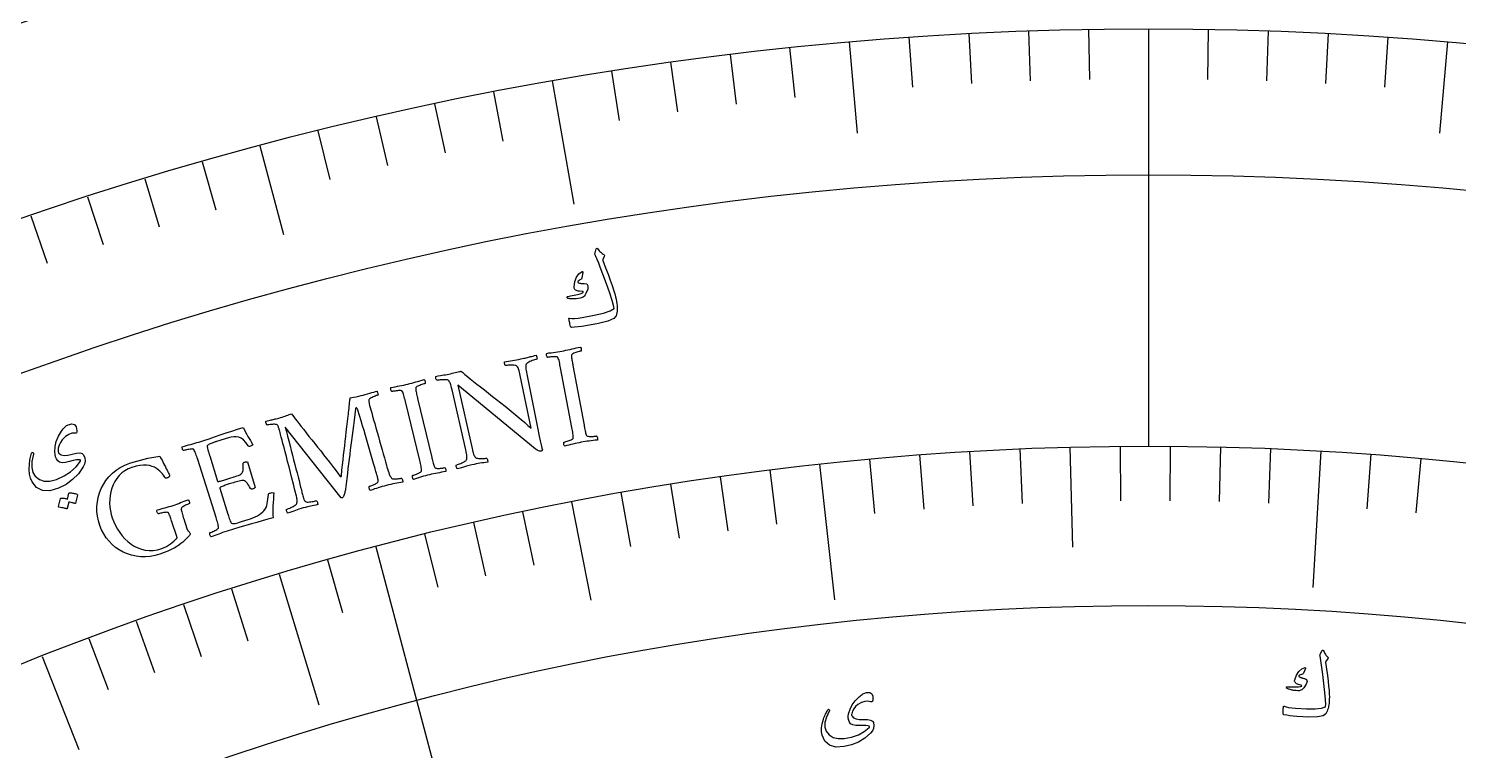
# Model space of a CAD drawing. Header units: millimetres. Extents: x -68 to 68, y -68 to 87.
# Drawn here: x -19.93 to 5.52, y 48.25 to 61.09 of the extents above; entities that cross this region are included whole.
import ezdxf

# ---------------------------------------------------------------- set-up
doc = ezdxf.new("R2010")
doc.units = ezdxf.units.MM
for name, color, linetype in [('ENGRAVE', 7, 'Continuous'), ('ENGRAVE_FINE', 8, 'Continuous'), ('TEXT', 5, 'Continuous')]:
    doc.layers.add(name, color=color, linetype=linetype)

msp = doc.modelspace()

# ---------------------------------------------------------------- linework, layer by layer
at = {"layer": 'ENGRAVE'}
for points in [[(0, 61.0875), (0, 53.6625)], [(-5.3241, 60.855), (-5.1818, 59.2278)], [(5.3241, 60.855), (5.1818, 59.2278)], [(-10.6077, 60.1594), (-10.2209, 57.9658)], [(-15.8106, 59.006), (-15.3878, 57.4282)], [(-1.3967, 53.6443), (-1.3503, 51.8629)], [(3.0668, 53.5748), (2.928, 51.1488)], [(-5.85, 53.3427), (-5.5851, 50.9272)], [(-10.2631, 52.6719), (-9.9223, 50.9228)], [(-13.7449, 51.8724), (-11.6702, 44.0426)], [(-15.4644, 51.3859), (-14.7642, 49.059)], [(-19.6859, 49.9212), (-19.0322, 48.2635)]]:
    msp.add_lwpolyline(points, dxfattribs=at)
for radius in [66.15, 66.15, 64.3781, 61.0875, 61.0875, 58.4888, 53.6625, 53.6625, 50.8275]:
    msp.add_circle((0, 0), radius, dxfattribs=at)
at = {"layer": 'ENGRAVE_FINE'}
for points in [[(-1.0661, 61.0782), (-1.0506, 60.1873)], [(1.0661, 61.0782), (1.0506, 60.1873)], [(-4.2612, 60.9387), (-4.1991, 60.0499)], [(-3.1971, 61.0038), (-3.1504, 60.114)], [(-2.1319, 61.0503), (-2.1008, 60.1598)], [(2.1319, 61.0503), (2.1008, 60.1598)], [(3.1971, 61.0038), (3.1504, 60.114)], [(4.2612, 60.9387), (4.1991, 60.0499)], [(-7.4447, 60.6322), (-7.3361, 59.7478)], [(-6.3854, 60.7529), (-6.2922, 59.8667)], [(-9.5562, 60.3354), (-9.4168, 59.4554)], [(-8.5017, 60.493), (-8.3777, 59.6107)], [(-11.656, 59.9652), (-11.486, 59.0905)], [(-12.7008, 59.7526), (-12.5156, 58.8811)], [(-13.7417, 59.5218), (-13.5413, 58.6537)], [(-14.7784, 59.2729), (-14.5629, 58.4084)], [(-16.838, 58.7211), (-16.5924, 57.8646)], [(-17.8603, 58.4183), (-17.5998, 57.5662)], [(-18.8771, 58.0977), (-18.6017, 57.2503)], [(-19.8881, 57.7594), (-19.5981, 56.9169)], [(-4.9616, 53.4326), (-4.8717, 52.4648)], [(-4.0718, 53.5078), (-3.9981, 52.5386)], [(-3.1809, 53.5681), (-3.1233, 52.5978)], [(-2.2891, 53.6137), (-2.2477, 52.6425)], [(-0.5039, 53.6601), (-0.4948, 52.6882)], [(0.3891, 53.6611), (0.3821, 52.6891)], [(1.2821, 53.6472), (1.2589, 52.6755)], [(2.1747, 53.6184), (2.1353, 52.6472)], [(3.9581, 53.5163), (3.8865, 52.547)], [(4.8484, 53.443), (4.7606, 52.475)], [(-6.7368, 53.238), (-6.6147, 52.2736)], [(-8.5046, 52.9843), (-8.3505, 52.0246)], [(-7.6217, 53.1185), (-7.4836, 52.1563)], [(-9.3851, 52.8354), (-9.2151, 51.8784)], [(-11.1383, 52.4938), (-10.9366, 51.543)], [(-12.0105, 52.3012), (-11.793, 51.3538)], [(-12.8795, 52.094), (-12.6462, 51.1504)], [(-14.6067, 51.6363), (-14.3421, 50.701)], [(-16.318, 51.1213), (-16.0225, 50.1953)], [(-17.1672, 50.8424), (-16.8562, 49.9215)], [(-18.0117, 50.5494), (-17.6855, 49.6338)], [(-18.8514, 50.2423), (-18.5099, 49.3323)]]:
    msp.add_lwpolyline(points, dxfattribs=at)
at = {"layer": 'TEXT'}
for points in [[(-9.7973, 57.1696), (-9.7848, 57.1535), (-9.7721, 57.1384), (-9.7591, 57.1243), (-9.7458, 57.1112), (-9.7322, 57.0991), (-9.7181, 57.0881), (-9.7036, 57.0781), (-9.6885, 57.0691), (-9.6824, 57.0636), (-9.6795, 57.0566), (-9.6798, 57.0479), (-9.6832, 57.0377), (-9.705, 56.983), (-9.707, 56.9771), (-9.7083, 56.9722), (-9.7089, 56.9683), (-9.7088, 56.9653), (-9.6585, 56.8359), (-9.6141, 56.7189), (-9.5754, 56.6141), (-9.5426, 56.5216), (-9.5156, 56.4415), (-9.4946, 56.3739), (-9.4796, 56.3188), (-9.4705, 56.2761), (-9.4569, 56.1951), (-9.454, 56.1692), (-9.4523, 56.143), (-9.4519, 56.1164), (-9.4527, 56.0896), (-9.4548, 56.0624), (-9.4583, 56.0349), (-9.4632, 56.007), (-9.4696, 55.9788), (-9.5125, 55.9312), (-9.6171, 55.886), (-9.7833, 55.8428), (-10.0111, 55.801), (-10.0827, 55.7906), (-10.1493, 55.7828), (-10.2108, 55.7776), (-10.2674, 55.7749), (-10.2728, 55.7761), (-10.277, 55.7786), (-10.2799, 55.7825), (-10.2816, 55.7876), (-10.2877, 55.8126), (-10.2931, 55.8353), (-10.2978, 55.8559), (-10.3018, 55.8742), (-10.3051, 55.8905), (-10.3077, 55.9051), (-10.3097, 55.9178), (-10.311, 55.9288), (-10.3114, 55.935), (-10.3099, 55.9388), (-10.3064, 55.9402), (-10.301, 55.9391), (-10.2604, 55.9346), (-10.2093, 55.9351), (-10.1476, 55.9406), (-10.0754, 55.9513), (-9.8609, 55.9896), (-9.6948, 56.0291), (-9.577, 56.0703), (-9.5076, 56.1134), (-9.5162, 56.1637), (-9.542, 56.2534), (-9.5849, 56.3825), (-9.6451, 56.551), (-9.7069, 56.7193), (-9.7544, 56.8465), (-9.7874, 56.9326), (-9.8058, 56.9776), (-9.8113, 56.9898), (-9.8164, 57.0013), (-9.8211, 57.012), (-9.8255, 57.0218), (-9.8295, 57.0308), (-9.8332, 57.0388), (-9.8364, 57.0458), (-9.8393, 57.0518), (-9.8446, 57.065), (-9.8473, 57.0781), (-9.8474, 57.0909), (-9.8448, 57.1036), (-9.8237, 57.1719), (-9.8218, 57.1766), (-9.8194, 57.1798), (-9.8166, 57.1817), (-9.8133, 57.1822), (-9.8089, 57.1807), (-9.8048, 57.1781), (-9.8009, 57.1744), (-9.7973, 57.1696)], [(-10.0742, 56.7673), (-10.071, 56.7674), (-10.068, 56.7667), (-10.0654, 56.765), (-10.063, 56.7625), (-10.0619, 56.76), (-10.0612, 56.7573), (-10.0609, 56.7542), (-10.0609, 56.7509), (-10.0804, 56.6572), (-10.0831, 56.6476), (-10.0864, 56.64), (-10.0902, 56.6344), (-10.0946, 56.6308), (-10.1145, 56.6212), (-10.1309, 56.6103), (-10.1439, 56.5981), (-10.1534, 56.5846), (-10.1546, 56.5782), (-10.1503, 56.5723), (-10.1406, 56.5671), (-10.1253, 56.5623), (-10.1155, 56.5608), (-10.1053, 56.5595), (-10.0949, 56.5585), (-10.0842, 56.5578), (-10.0731, 56.5573), (-10.0615, 56.5571), (-10.0495, 56.5572), (-10.037, 56.5576), (-9.9917, 56.5477), (-9.9718, 56.5143), (-9.9774, 56.4574), (-10.0084, 56.3771), (-10.0226, 56.3524), (-10.0372, 56.3324), (-10.0522, 56.3173), (-10.0677, 56.3069), (-10.0854, 56.2998), (-10.1106, 56.2937), (-10.1432, 56.2886), (-10.1833, 56.2844), (-10.2038, 56.2828), (-10.2234, 56.2819), (-10.2421, 56.2818), (-10.2599, 56.2825), (-10.2767, 56.2837), (-10.2924, 56.285), (-10.3071, 56.2866), (-10.3208, 56.2884), (-10.3296, 56.2913), (-10.3362, 56.2953), (-10.3407, 56.3004), (-10.343, 56.3065), (-10.3431, 56.3131), (-10.3409, 56.3184), (-10.3362, 56.3221), (-10.3291, 56.3243), (-10.3063, 56.3301), (-10.2804, 56.3362), (-10.2513, 56.3427), (-10.219, 56.3495), (-10.1588, 56.3622), (-10.1122, 56.3743), (-10.0792, 56.3859), (-10.0598, 56.3969), (-10.0574, 56.3994), (-10.0564, 56.4022), (-10.0568, 56.4054), (-10.0585, 56.4091), (-10.0604, 56.4112), (-10.0635, 56.4129), (-10.0678, 56.4141), (-10.0733, 56.4149), (-10.1235, 56.4179), (-10.1446, 56.42), (-10.1632, 56.4244), (-10.1791, 56.4309), (-10.1925, 56.4395), (-10.2044, 56.4504), (-10.2125, 56.4623), (-10.2166, 56.4754), (-10.217, 56.4896), (-10.2034, 56.5883), (-10.1751, 56.6675), (-10.132, 56.7272), (-10.0742, 56.7673)], [(-12.4174, 54.9513), (-12.3891, 54.9577), (-12.3612, 54.964), (-12.3336, 54.9702), (-12.3063, 54.9763), (-12.281, 54.9821), (-12.2593, 54.9875), (-12.2412, 54.9923), (-12.2268, 54.9967), (-12.1974, 54.9695), (-12.1608, 54.9377), (-12.1172, 54.901), (-12.0665, 54.8596), (-12.0102, 54.8144), (-11.9496, 54.7662), (-11.8847, 54.7151), (-11.8157, 54.6611), (-11.744, 54.605), (-11.6713, 54.548), (-11.5975, 54.49), (-11.5226, 54.431), (-11.4478, 54.3715), (-11.3742, 54.3123), (-11.3018, 54.2532), (-11.2306, 54.1943), (-11.1623, 54.1367), (-11.0986, 54.0816), (-11.0396, 54.029), (-10.9851, 53.9789), (-11.1763, 54.9183), (-11.1828, 54.9496), (-11.1889, 54.9772), (-11.1947, 55.0014), (-11.2, 55.0219), (-11.2062, 55.04), (-11.2145, 55.0567), (-11.2249, 55.0719), (-11.2373, 55.0857), (-11.2444, 55.0908), (-11.2553, 55.0949), (-11.2701, 55.0981), (-11.2888, 55.1003), (-11.3096, 55.1017), (-11.3307, 55.1023), (-11.3522, 55.1022), (-11.374, 55.1013), (-11.3946, 55.1), (-11.4122, 55.0984), (-11.4269, 55.0966), (-11.4388, 55.0945), (-11.4447, 55.1007), (-11.4494, 55.1085), (-11.453, 55.1181), (-11.4555, 55.1294), (-11.4571, 55.1408), (-11.4581, 55.1504), (-11.4587, 55.1583), (-11.4587, 55.1645), (-11.4214, 55.1708), (-11.3852, 55.1767), (-11.3501, 55.1822), (-11.3161, 55.1873), (-11.2816, 55.1926), (-11.2452, 55.1988), (-11.2067, 55.2059), (-11.1662, 55.2139), (-11.1377, 55.2197), (-11.1121, 55.2251), (-11.0892, 55.2301), (-11.0691, 55.2347), (-11.0503, 55.2392), (-11.0312, 55.244), (-11.0117, 55.2489), (-10.992, 55.2541), (-10.9711, 55.2596), (-10.9481, 55.2655), (-10.9229, 55.2717), (-10.8957, 55.2784), (-10.8921, 55.2732), (-10.8886, 55.2666), (-10.8852, 55.2587), (-10.8819, 55.2495), (-10.8794, 55.2394), (-10.8785, 55.229), (-10.8792, 55.2183), (-10.8816, 55.2073), (-10.8912, 55.205), (-10.9044, 55.2015), (-10.9212, 55.1965), (-10.9416, 55.1901), (-10.9634, 55.1827), (-10.9846, 55.1746), (-11.0052, 55.1658), (-11.0251, 55.1563), (-11.0427, 55.1466), (-11.0563, 55.1372), (-11.0659, 55.1281), (-11.0716, 55.1193), (-11.0768, 55.1032), (-11.0798, 55.0866), (-11.0807, 55.0694), (-11.0795, 55.0516), (-11.0766, 55.0314), (-11.0725, 55.0068), (-11.0672, 54.9778), (-11.0606, 54.9444), (-10.8576, 53.9359), (-10.8507, 53.9015), (-10.8442, 53.8693), (-10.8382, 53.8393), (-10.8326, 53.8115), (-10.8272, 53.7851), (-10.8217, 53.7591), (-10.8162, 53.7337), (-10.8106, 53.7089), (-10.8047, 53.6832), (-10.7982, 53.6555), (-10.7912, 53.6258), (-10.7836, 53.594), (-10.7845, 53.5891), (-10.7869, 53.5848), (-10.7908, 53.5812), (-10.7961, 53.5783), (-10.8017, 53.576), (-10.8064, 53.5742), (-10.8103, 53.573), (-10.8132, 53.5722), (-10.8193, 53.5718), (-10.8274, 53.5726), (-10.8375, 53.5747), (-10.8498, 53.578), (-10.8635, 53.5832), (-10.8782, 53.5908), (-10.894, 53.6008), (-10.9107, 53.6133), (-12.2868, 54.7443), (-12.0349, 53.6218), (-12.0277, 53.5908), (-12.0208, 53.5635), (-12.0143, 53.54), (-12.0081, 53.5203), (-12.0013, 53.5029), (-11.993, 53.4868), (-11.9831, 53.4718), (-11.9717, 53.458), (-11.9648, 53.453), (-11.9542, 53.449), (-11.9401, 53.4459), (-11.9224, 53.4438), (-11.9027, 53.4425), (-11.8824, 53.4418), (-11.8616, 53.4417), (-11.8403, 53.4422), (-11.8202, 53.4431), (-11.803, 53.4445), (-11.7886, 53.4461), (-11.7771, 53.4482), (-11.7712, 53.4422), (-11.7663, 53.4347), (-11.7623, 53.4256), (-11.7593, 53.415), (-11.7572, 53.4041), (-11.7561, 53.3944), (-11.7559, 53.3859), (-11.7565, 53.3784), (-11.7928, 53.373), (-11.8278, 53.3677), (-11.8615, 53.3624), (-11.8939, 53.3573), (-11.9267, 53.3517), (-11.9616, 53.3451), (-11.9985, 53.3376), (-12.0376, 53.329), (-12.0641, 53.3229), (-12.0885, 53.3168), (-12.1108, 53.311), (-12.131, 53.3052), (-12.1499, 53.2996), (-12.1686, 53.294), (-12.1869, 53.2885), (-12.2049, 53.283), (-12.2241, 53.2773), (-12.246, 53.2709), (-12.2705, 53.264), (-12.2976, 53.2564), (-12.3013, 53.2615), (-12.3049, 53.268), (-12.3085, 53.2758), (-12.3121, 53.2849), (-12.3149, 53.2949), (-12.3162, 53.3053), (-12.3159, 53.316), (-12.314, 53.3271), (-12.3048, 53.3296), (-12.2924, 53.3337), (-12.2767, 53.3394), (-12.2578, 53.3466), (-12.2373, 53.355), (-12.2172, 53.3639), (-12.1974, 53.3734), (-12.1778, 53.3836), (-12.1606, 53.3937), (-12.1477, 53.4034), (-12.1391, 53.4125), (-12.1349, 53.4212), (-12.1303, 53.4373), (-12.1275, 53.4538), (-12.1266, 53.4707), (-12.1276, 53.488), (-12.1304, 53.5077), (-12.1346, 53.5319), (-12.1404, 53.5606), (-12.1476, 53.5937), (-12.3905, 54.6652), (-12.3983, 54.6983), (-12.4055, 54.7269), (-12.4122, 54.7509), (-12.4184, 54.7704), (-12.4251, 54.787), (-12.4334, 54.8022), (-12.4432, 54.8161), (-12.4546, 54.8286), (-12.4623, 54.8346), (-12.4743, 54.8391), (-12.4905, 54.8422), (-12.5109, 54.8437), (-12.5335, 54.8441), (-12.556, 54.8437), (-12.5785, 54.8425), (-12.601, 54.8404), (-12.6216, 54.838), (-12.6386, 54.8357), (-12.6518, 54.8337), (-12.6614, 54.8318), (-12.6681, 54.8409), (-12.6732, 54.8503), (-12.6766, 54.8602), (-12.6785, 54.8704), (-12.6792, 54.8802), (-12.6793, 54.8888), (-12.6788, 54.8962), (-12.6777, 54.9025), (-12.6357, 54.9108), (-12.5978, 54.9179), (-12.564, 54.9239), (-12.5344, 54.9287), (-12.5064, 54.9334), (-12.4776, 54.9387), (-12.4479, 54.9447), (-12.4174, 54.9513)], [(-10.4019, 55.3603), (-10.3645, 55.3676), (-10.3277, 55.3752), (-10.2914, 55.3832), (-10.2557, 55.3915), (-10.2198, 55.4001), (-10.1831, 55.4085), (-10.1455, 55.417), (-10.1071, 55.4254), (-10.1016, 55.4202), (-10.0971, 55.4128), (-10.0937, 55.4032), (-10.0915, 55.3914), (-10.0904, 55.3794), (-10.0905, 55.3692), (-10.0917, 55.3607), (-10.0941, 55.354), (-10.1035, 55.3521), (-10.116, 55.349), (-10.1318, 55.3449), (-10.1506, 55.3397), (-10.1707, 55.3338), (-10.19, 55.3276), (-10.2086, 55.3209), (-10.2265, 55.3139), (-10.2419, 55.3066), (-10.2533, 55.2991), (-10.2606, 55.2913), (-10.2638, 55.2833), (-10.2648, 55.2689), (-10.2646, 55.2528), (-10.2632, 55.235), (-10.2606, 55.2154), (-10.2573, 55.1944), (-10.2537, 55.1725), (-10.2497, 55.1497), (-10.2453, 55.126), (-10.2446, 55.1221), (-10.2439, 55.1183), (-10.2432, 55.1145), (-10.2425, 55.1107), (-10.2418, 55.1069), (-10.2411, 55.103), (-10.2404, 55.0992), (-10.2397, 55.0954), (-10.0422, 54.0331), (-10.0415, 54.0293), (-10.0408, 54.0254), (-10.0401, 54.0216), (-10.0394, 54.0178), (-10.0387, 54.014), (-10.038, 54.0102), (-10.0372, 54.0063), (-10.0365, 54.0025), (-10.0321, 53.9789), (-10.0276, 53.9564), (-10.0233, 53.9351), (-10.0189, 53.9149), (-10.0144, 53.8962), (-10.0094, 53.8794), (-10.0039, 53.8645), (-9.998, 53.8515), (-9.9924, 53.8462), (-9.9831, 53.8418), (-9.9701, 53.8384), (-9.9533, 53.8361), (-9.9344, 53.8347), (-9.915, 53.8343), (-9.8952, 53.8347), (-9.8748, 53.8361), (-9.8559, 53.8378), (-9.8401, 53.8395), (-9.8277, 53.841), (-9.8185, 53.8424), (-9.814, 53.837), (-9.8099, 53.8295), (-9.8063, 53.82), (-9.8031, 53.8083), (-9.801, 53.7965), (-9.8007, 53.7864), (-9.8022, 53.7779), (-9.8054, 53.771), (-9.8434, 53.7667), (-9.8805, 53.7622), (-9.9168, 53.7578), (-9.9523, 53.7533), (-9.9876, 53.7485), (-10.0233, 53.7431), (-10.0593, 53.7371), (-10.0957, 53.7305), (-10.1312, 53.7236), (-10.1668, 53.7161), (-10.2027, 53.708), (-10.2389, 53.6994), (-10.2752, 53.6904), (-10.3118, 53.6812), (-10.3488, 53.6717), (-10.386, 53.6619), (-10.3915, 53.6671), (-10.3959, 53.6745), (-10.3993, 53.6841), (-10.4017, 53.6959), (-10.4029, 53.7078), (-10.403, 53.718), (-10.402, 53.7265), (-10.3997, 53.7332), (-10.3906, 53.7352), (-10.3785, 53.7383), (-10.3632, 53.7425), (-10.3449, 53.7477), (-10.3254, 53.7539), (-10.3065, 53.7607), (-10.2882, 53.7682), (-10.2706, 53.7765), (-10.2554, 53.7848), (-10.2445, 53.7927), (-10.238, 53.8), (-10.2358, 53.8069), (-10.2344, 53.8241), (-10.2345, 53.8434), (-10.2362, 53.8646), (-10.2394, 53.8879), (-10.2435, 53.9127), (-10.248, 53.9384), (-10.2528, 53.965), (-10.2579, 53.9925), (-10.4596, 55.0541), (-10.4649, 55.0816), (-10.4703, 55.1084), (-10.4756, 55.1343), (-10.481, 55.1595), (-10.4867, 55.1828), (-10.4931, 55.2036), (-10.5001, 55.2218), (-10.5079, 55.2374), (-10.5127, 55.2439), (-10.5218, 55.2486), (-10.535, 55.2515), (-10.5525, 55.2527), (-10.5722, 55.2526), (-10.5924, 55.2519), (-10.6129, 55.2507), (-10.6339, 55.2489), (-10.6533, 55.2469), (-10.6695, 55.245), (-10.6823, 55.2433), (-10.6917, 55.2417), (-10.6964, 55.2471), (-10.7006, 55.2545), (-10.7044, 55.264), (-10.7077, 55.2756), (-10.7099, 55.2874), (-10.7103, 55.2975), (-10.7088, 55.306), (-10.7055, 55.313), (-10.6664, 55.3191), (-10.6276, 55.325), (-10.5891, 55.3306), (-10.5509, 55.3361), (-10.513, 55.3415), (-10.4756, 55.3474), (-10.4386, 55.3536), (-10.4019, 55.3603)], [(-13.1786, 54.7658), (-13.1415, 54.7749), (-13.1051, 54.7844), (-13.0693, 54.7942), (-13.034, 54.8043), (-12.9986, 54.8146), (-12.9624, 54.825), (-12.9253, 54.8353), (-12.8874, 54.8456), (-12.8816, 54.8407), (-12.8767, 54.8335), (-12.8729, 54.8241), (-12.8701, 54.8125), (-12.8684, 54.8005), (-12.8679, 54.7903), (-12.8688, 54.7818), (-12.8708, 54.775), (-12.8801, 54.7726), (-12.8925, 54.7689), (-12.9079, 54.764), (-12.9265, 54.7579), (-12.9463, 54.751), (-12.9653, 54.7437), (-12.9835, 54.7362), (-13.001, 54.7283), (-13.0161, 54.7202), (-13.027, 54.7121), (-13.0339, 54.704), (-13.0367, 54.6958), (-13.037, 54.6814), (-13.0359, 54.6654), (-13.0336, 54.6476), (-13.0301, 54.6281), (-13.0257, 54.6074), (-13.021, 54.5857), (-13.0159, 54.5631), (-13.0103, 54.5396), (-13.0094, 54.5358), (-13.0085, 54.5321), (-13.0076, 54.5283), (-13.0067, 54.5245), (-13.0058, 54.5207), (-13.0049, 54.5169), (-13.004, 54.5132), (-13.0031, 54.5094), (-12.7524, 53.4584), (-12.7515, 53.4546), (-12.7506, 53.4508), (-12.7497, 53.447), (-12.7488, 53.4432), (-12.7479, 53.4395), (-12.747, 53.4357), (-12.7461, 53.4319), (-12.7452, 53.4281), (-12.7395, 53.4047), (-12.734, 53.3825), (-12.7285, 53.3614), (-12.7232, 53.3415), (-12.7177, 53.323), (-12.7119, 53.3065), (-12.7057, 53.2919), (-12.6991, 53.2793), (-12.6933, 53.2742), (-12.6837, 53.2703), (-12.6705, 53.2676), (-12.6537, 53.2661), (-12.6347, 53.2657), (-12.6153, 53.2662), (-12.5955, 53.2677), (-12.5753, 53.27), (-12.5564, 53.2727), (-12.5408, 53.2752), (-12.5285, 53.2773), (-12.5193, 53.2792), (-12.5146, 53.274), (-12.5101, 53.2667), (-12.506, 53.2574), (-12.5023, 53.246), (-12.4996, 53.2343), (-12.4988, 53.2242), (-12.4998, 53.2156), (-12.5027, 53.2086), (-12.5404, 53.2023), (-12.5773, 53.196), (-12.6133, 53.1897), (-12.6485, 53.1834), (-12.6835, 53.1769), (-12.7189, 53.1697), (-12.7545, 53.1619), (-12.7906, 53.1535), (-12.8256, 53.1448), (-12.8609, 53.1355), (-12.8963, 53.1256), (-12.932, 53.1152), (-12.9678, 53.1044), (-13.004, 53.0933), (-13.0403, 53.082), (-13.077, 53.0704), (-13.0828, 53.0753), (-13.0876, 53.0824), (-13.0915, 53.0918), (-13.0944, 53.1034), (-13.0963, 53.1153), (-13.0969, 53.1255), (-13.0962, 53.134), (-13.0944, 53.1408), (-13.0854, 53.1433), (-13.0734, 53.147), (-13.0584, 53.1519), (-13.0403, 53.1581), (-13.0212, 53.1652), (-13.0026, 53.173), (-12.9847, 53.1815), (-12.9675, 53.1906), (-12.9528, 53.1997), (-12.9423, 53.2081), (-12.9362, 53.2157), (-12.9343, 53.2227), (-12.9338, 53.24), (-12.9349, 53.2592), (-12.9376, 53.2804), (-12.942, 53.3035), (-12.9474, 53.328), (-12.9531, 53.3534), (-12.9593, 53.3798), (-12.9658, 53.407), (-13.2207, 54.457), (-13.2274, 54.4843), (-13.2341, 54.5107), (-13.2407, 54.5364), (-13.2474, 54.5612), (-13.2542, 54.5843), (-13.2617, 54.6047), (-13.2696, 54.6225), (-13.2782, 54.6377), (-13.2833, 54.6439), (-13.2926, 54.6482), (-13.306, 54.6504), (-13.3235, 54.6507), (-13.3432, 54.6496), (-13.3633, 54.648), (-13.3837, 54.6457), (-13.4046, 54.6428), (-13.4239, 54.6398), (-13.4399, 54.6372), (-13.4526, 54.6348), (-13.462, 54.6327), (-13.4669, 54.6379), (-13.4715, 54.6451), (-13.4757, 54.6544), (-13.4796, 54.6657), (-13.4824, 54.6774), (-13.4833, 54.6875), (-13.4823, 54.6961), (-13.4793, 54.7032), (-13.4406, 54.7113), (-13.4022, 54.7191), (-13.364, 54.7267), (-13.3261, 54.734), (-13.2886, 54.7414), (-13.2515, 54.7492), (-13.2148, 54.7573), (-13.1786, 54.7658)], [(-15.4463, 54.1699), (-15.4155, 54.1789), (-15.3868, 54.1878), (-15.3601, 54.1967), (-15.3354, 54.2054), (-15.3122, 54.2139), (-15.2898, 54.222), (-15.2685, 54.2296), (-15.248, 54.2368), (-15.2311, 54.2124), (-15.209, 54.1825), (-15.1818, 54.1469), (-15.1494, 54.1057), (-15.1129, 54.0596), (-15.0732, 54.0096), (-15.0305, 53.9555), (-14.9846, 53.8974), (-14.9364, 53.8364), (-14.8866, 53.7737), (-14.8352, 53.7092), (-14.7823, 53.6429), (-14.7287, 53.5758), (-14.6756, 53.5086), (-14.623, 53.4415), (-14.5708, 53.3745), (-14.5198, 53.3085), (-14.4709, 53.2449), (-14.424, 53.1835), (-14.3792, 53.1245), (-14.3771, 53.1227), (-14.3745, 53.1217), (-14.3714, 53.1215), (-14.3679, 53.1222), (-14.3646, 53.1237), (-14.3623, 53.1263), (-14.361, 53.1301), (-14.3606, 53.1349), (-14.3497, 53.2347), (-14.3393, 53.3295), (-14.3294, 53.4192), (-14.3202, 53.5039), (-14.3111, 53.5862), (-14.3017, 53.6684), (-14.2921, 53.7508), (-14.2823, 53.8331), (-14.2721, 53.9177), (-14.2614, 54.0065), (-14.2503, 54.0997), (-14.2386, 54.1971), (-14.2347, 54.2296), (-14.2308, 54.2634), (-14.2269, 54.2986), (-14.223, 54.3351), (-14.2193, 54.3711), (-14.2159, 54.4046), (-14.213, 54.4357), (-14.2103, 54.4643), (-14.2082, 54.4883), (-14.2067, 54.5054), (-14.2058, 54.5157), (-14.2055, 54.5191), (-14.1472, 54.5308), (-14.0945, 54.5419), (-14.0475, 54.5525), (-14.0062, 54.5626), (-13.9719, 54.5716), (-13.9356, 54.5814), (-13.8972, 54.592), (-13.8568, 54.6034), (-13.8178, 54.6147), (-13.7834, 54.6247), (-13.7536, 54.6335), (-13.7285, 54.6412), (-13.7262, 54.6373), (-13.7229, 54.6299), (-13.7189, 54.6191), (-13.7139, 54.6048), (-13.7092, 54.5908), (-13.7058, 54.5808), (-13.7038, 54.5747), (-13.7031, 54.5727), (-13.7134, 54.5698), (-13.7262, 54.5656), (-13.7416, 54.5601), (-13.7596, 54.5532), (-13.7785, 54.5454), (-13.7967, 54.5371), (-13.8144, 54.5283), (-13.8313, 54.519), (-13.8462, 54.5097), (-13.8574, 54.501), (-13.8651, 54.4929), (-13.8691, 54.4853), (-13.8702, 54.475), (-13.8704, 54.4636), (-13.8696, 54.4511), (-13.8678, 54.4375), (-13.8655, 54.4238), (-13.863, 54.4107), (-13.8604, 54.3983), (-13.8576, 54.3867), (-13.8473, 54.3515), (-13.8349, 54.3082), (-13.8204, 54.2568), (-13.8039, 54.1971), (-13.7857, 54.1315), (-13.7664, 54.062), (-13.746, 53.9885), (-13.7243, 53.9112), (-13.7022, 53.8322), (-13.6802, 53.7537), (-13.6583, 53.6756), (-13.6366, 53.598), (-13.6155, 53.5228), (-13.5957, 53.452), (-13.5772, 53.3855), (-13.56, 53.3234), (-13.5498, 53.2891), (-13.5395, 53.2558), (-13.5291, 53.2235), (-13.5187, 53.1922), (-13.5077, 53.1629), (-13.4959, 53.1365), (-13.4831, 53.113), (-13.4694, 53.0924), (-13.4617, 53.0856), (-13.4505, 53.0809), (-13.4359, 53.0781), (-13.4178, 53.0774), (-13.398, 53.0781), (-13.3782, 53.0794), (-13.3584, 53.0814), (-13.3386, 53.084), (-13.3207, 53.0868), (-13.3064, 53.0891), (-13.2959, 53.091), (-13.289, 53.0925), (-13.2824, 53.0844), (-13.2771, 53.0751), (-13.2729, 53.0647), (-13.2699, 53.0532), (-13.2679, 53.0422), (-13.2667, 53.0336), (-13.2662, 53.0273), (-13.2664, 53.0233), (-13.3029, 53.0168), (-13.3389, 53.0102), (-13.3744, 53.0035), (-13.4094, 52.9967), (-13.4447, 52.9895), (-13.4813, 52.9815), (-13.5192, 52.9726), (-13.5584, 52.9628), (-13.5993, 52.9521), (-13.6372, 52.9416), (-13.6722, 52.9313), (-13.7042, 52.9212), (-13.7362, 52.9109), (-13.7709, 52.8996), (-13.8084, 52.8874), (-13.8486, 52.8743), (-13.8508, 52.8777), (-13.8537, 52.8837), (-13.8572, 52.8921), (-13.8614, 52.9031), (-13.8652, 52.9148), (-13.8673, 52.9256), (-13.8679, 52.9355), (-13.867, 52.9445), (-13.8585, 52.9469), (-13.8479, 52.9505), (-13.8353, 52.955), (-13.8207, 52.9606), (-13.805, 52.9668), (-13.7895, 52.9734), (-13.774, 52.9803), (-13.7586, 52.9875), (-13.7443, 52.9946), (-13.7323, 53.0013), (-13.7224, 53.0076), (-13.7148, 53.0135), (-13.7105, 53.0205), (-13.708, 53.0307), (-13.7073, 53.0441), (-13.7084, 53.0607), (-13.7106, 53.0782), (-13.7131, 53.0943), (-13.7159, 53.1089), (-13.719, 53.1222), (-13.723, 53.137), (-13.7278, 53.1537), (-13.7334, 53.1724), (-13.7399, 53.193), (-13.7464, 53.2137), (-13.7521, 53.2324), (-13.7569, 53.2491), (-13.7609, 53.2639), (-13.7862, 53.3514), (-13.8111, 53.4373), (-13.8355, 53.5214), (-13.8595, 53.6037), (-13.8833, 53.6857), (-13.9075, 53.7686), (-13.9319, 53.8525), (-13.9565, 53.9373), (-13.9819, 54.0241), (-14.0084, 54.1142), (-14.0361, 54.2075), (-14.065, 54.304), (-14.0665, 54.3084), (-14.069, 54.3143), (-14.0726, 54.3216), (-14.0773, 54.3302), (-14.0826, 54.3382), (-14.0882, 54.3435), (-14.0941, 54.3459), (-14.1003, 54.3457), (-14.1028, 54.3439), (-14.1049, 54.3398), (-14.1069, 54.3334), (-14.1085, 54.3248), (-14.1221, 54.2227), (-14.1349, 54.1245), (-14.1471, 54.03), (-14.1587, 53.9395), (-14.1699, 53.8515), (-14.1808, 53.7652), (-14.1916, 53.6803), (-14.2022, 53.597), (-14.2126, 53.5142), (-14.2229, 53.4307), (-14.2331, 53.3465), (-14.2433, 53.2617), (-14.2534, 53.1749), (-14.2638, 53.0848), (-14.2744, 52.9915), (-14.2851, 52.8949), (-14.2867, 52.8878), (-14.2891, 52.8777), (-14.2924, 52.8647), (-14.2966, 52.8489), (-14.3014, 52.8317), (-14.3064, 52.815), (-14.3118, 52.7987), (-14.3174, 52.7828), (-14.3233, 52.7687), (-14.3295, 52.7577), (-14.3361, 52.7498), (-14.343, 52.745), (-14.3458, 52.7434), (-14.3497, 52.7425), (-14.3548, 52.7423), (-14.3611, 52.7428), (-14.3626, 52.7435), (-14.364, 52.744), (-14.3654, 52.7441), (-14.3667, 52.7439), (-15.3597, 54.0006), (-15.3382, 53.9198), (-15.3167, 53.8377), (-15.2952, 53.7542), (-15.2736, 53.6694), (-15.2521, 53.5846), (-15.2308, 53.5011), (-15.2097, 53.4189), (-15.1888, 53.338), (-15.1685, 53.2596), (-15.1493, 53.1852), (-15.1313, 53.1146), (-15.1143, 53.048), (-15.0987, 52.9864), (-15.0847, 52.9312), (-15.0723, 52.8821), (-15.0616, 52.8394), (-15.0528, 52.8043), (-15.0461, 52.7781), (-15.0417, 52.7609), (-15.0396, 52.7527), (-15.0369, 52.7438), (-15.0337, 52.7345), (-15.0301, 52.7249), (-15.0261, 52.7148), (-15.0218, 52.705), (-15.0174, 52.6961), (-15.0129, 52.688), (-15.0083, 52.6808), (-15, 52.6742), (-14.9875, 52.6699), (-14.9708, 52.6677), (-14.9498, 52.6678), (-14.9268, 52.6694), (-14.9038, 52.6718), (-14.8809, 52.6749), (-14.8581, 52.6789), (-14.8375, 52.683), (-14.8214, 52.6863), (-14.8097, 52.6888), (-14.8026, 52.6905), (-14.7967, 52.6856), (-14.7917, 52.6781), (-14.7877, 52.668), (-14.7846, 52.6552), (-14.7824, 52.6425), (-14.781, 52.6327), (-14.7803, 52.6256), (-14.7805, 52.6214), (-14.8158, 52.6141), (-14.8485, 52.6073), (-14.8788, 52.601), (-14.9065, 52.5952), (-14.9346, 52.589), (-14.966, 52.5814), (-15.0006, 52.5723), (-15.0385, 52.5617), (-15.0787, 52.5499), (-15.1154, 52.5386), (-15.1486, 52.5278), (-15.1782, 52.5175), (-15.2077, 52.5069), (-15.2405, 52.4951), (-15.2767, 52.4821), (-15.3162, 52.468), (-15.3185, 52.4713), (-15.3216, 52.4772), (-15.3254, 52.4855), (-15.3299, 52.4964), (-15.3339, 52.508), (-15.3364, 52.5187), (-15.3373, 52.5286), (-15.3365, 52.5376), (-15.3275, 52.5406), (-15.315, 52.5452), (-15.2992, 52.5515), (-15.28, 52.5595), (-15.2593, 52.5685), (-15.2389, 52.5782), (-15.2188, 52.5883), (-15.1991, 52.5991), (-15.1816, 52.6099), (-15.1683, 52.6201), (-15.1592, 52.6298), (-15.1543, 52.639), (-15.1501, 52.6539), (-15.1475, 52.6689), (-15.1467, 52.6839), (-15.1475, 52.6989), (-15.1495, 52.7146), (-15.1522, 52.7316), (-15.1556, 52.7499), (-15.1597, 52.7695), (-15.1872, 52.8791), (-15.2143, 52.9864), (-15.2408, 53.0915), (-15.2669, 53.1944), (-15.2921, 53.2935), (-15.3162, 53.3875), (-15.3391, 53.4762), (-15.3608, 53.5596), (-15.381, 53.6368), (-15.3991, 53.7063), (-15.4153, 53.7684), (-15.4295, 53.823), (-15.4413, 53.8685), (-15.4505, 53.9035), (-15.457, 53.928), (-15.4609, 53.942), (-15.4648, 53.9555), (-15.4689, 53.9687), (-15.473, 53.9815), (-15.4771, 53.994), (-15.4816, 54.0058), (-15.4868, 54.0168), (-15.4925, 54.027), (-15.4989, 54.0362), (-15.5055, 54.0422), (-15.5159, 54.0465), (-15.5302, 54.0493), (-15.5483, 54.0504), (-15.5684, 54.0503), (-15.5886, 54.0495), (-15.609, 54.048), (-15.6295, 54.0458), (-15.6485, 54.0433), (-15.6642, 54.0408), (-15.6766, 54.0385), (-15.6859, 54.0362), (-15.6876, 54.038), (-15.6902, 54.0441), (-15.6938, 54.0544), (-15.6982, 54.0691), (-15.7023, 54.084), (-15.705, 54.0951), (-15.7063, 54.1024), (-15.7061, 54.1059), (-15.6779, 54.1127), (-15.6526, 54.1187), (-15.6302, 54.1238), (-15.6106, 54.1281), (-15.5925, 54.1321), (-15.5744, 54.1362), (-15.5563, 54.1405), (-15.5383, 54.1449), (-15.5191, 54.1498), (-15.4973, 54.1556), (-15.4731, 54.1623), (-15.4463, 54.1699)], [(-19.0975, 53.891), (-19.1549, 53.8899), (-19.2124, 53.8702), (-19.27, 53.8319), (-19.3275, 53.7751), (-19.3603, 53.7288), (-19.3835, 53.6792), (-19.3973, 53.6263), (-19.4016, 53.5701), (-19.4003, 53.5597), (-19.3968, 53.5495), (-19.3913, 53.5397), (-19.3836, 53.5303), (-19.3464, 53.5056), (-19.2954, 53.4953), (-19.2304, 53.4993), (-19.1515, 53.5176), (-19.0738, 53.5363), (-19.0143, 53.5411), (-18.973, 53.5321), (-18.9499, 53.5093), (-18.928, 53.4521), (-18.9211, 53.3968), (-18.9291, 53.3432), (-18.9521, 53.2914), (-19.04, 53.1696), (-19.1427, 53.066), (-19.2603, 52.9805), (-19.3928, 52.9131), (-19.548, 52.868), (-19.6782, 52.872), (-19.7836, 52.9253), (-19.8642, 53.028), (-19.8904, 53.0912), (-19.9072, 53.1641), (-19.9147, 53.2468), (-19.9129, 53.3392), (-19.9101, 53.3658), (-19.9067, 53.3916), (-19.9027, 53.4168), (-19.8982, 53.4413), (-19.8929, 53.4653), (-19.887, 53.4889), (-19.8803, 53.512), (-19.8729, 53.5348), (-19.8681, 53.5448), (-19.8625, 53.5503), (-19.8561, 53.5511), (-19.8489, 53.5473), (-19.8434, 53.5413), (-19.8401, 53.5344), (-19.839, 53.5268), (-19.84, 53.5184), (-19.866, 53.3903), (-19.8692, 53.2821), (-19.85, 53.194), (-19.8083, 53.1259), (-19.7336, 53.0656), (-19.6461, 53.036), (-19.5456, 53.0369), (-19.432, 53.0683), (-19.2948, 53.1312), (-19.178, 53.2066), (-19.0814, 53.2946), (-19.005, 53.3954), (-19.001, 53.4031), (-19.0007, 53.4094), (-19.0042, 53.4144), (-19.0113, 53.4181), (-19.0361, 53.4208), (-19.0758, 53.4164), (-19.1305, 53.4049), (-19.2001, 53.3862), (-19.272, 53.3698), (-19.3302, 53.3668), (-19.3749, 53.3771), (-19.4061, 53.4008), (-19.4285, 53.4338), (-19.4449, 53.471), (-19.4553, 53.5124), (-19.4596, 53.558), (-19.4542, 53.6526), (-19.4326, 53.7457), (-19.3949, 53.8372), (-19.3409, 53.927), (-19.3259, 53.9491), (-19.3108, 53.969), (-19.2955, 53.9867), (-19.2801, 54.0022), (-19.2647, 54.0156), (-19.2495, 54.0269), (-19.2345, 54.0362), (-19.2196, 54.0434), (-19.1569, 54.0593), (-19.1104, 54.046), (-19.0801, 54.0038), (-19.0658, 53.9324), (-19.0667, 53.9116), (-19.0723, 53.8977), (-19.0825, 53.8908), (-19.0975, 53.891)], [(-16.8964, 53.7352), (-16.8072, 53.7637), (-16.7139, 53.7943), (-16.6163, 53.8271), (-16.5145, 53.8619), (-16.4111, 53.8971), (-16.3086, 53.9308), (-16.207, 53.9629), (-16.1063, 53.9935), (-16.086, 53.9506), (-16.0654, 53.9097), (-16.0444, 53.871), (-16.023, 53.8345), (-16.0015, 53.7986), (-15.9802, 53.7621), (-15.959, 53.7248), (-15.9379, 53.6868), (-15.9437, 53.6792), (-15.9522, 53.6724), (-15.9633, 53.6666), (-15.9771, 53.6616), (-15.9919, 53.6584), (-16.0036, 53.6585), (-16.0121, 53.6618), (-16.0176, 53.6685), (-16.0597, 53.7284), (-16.102, 53.7737), (-16.1444, 53.8045), (-16.187, 53.8206), (-16.2305, 53.8264), (-16.2756, 53.8263), (-16.3224, 53.8203), (-16.3709, 53.8083), (-16.5832, 53.7432), (-16.5923, 53.7403), (-16.6045, 53.7363), (-16.6199, 53.7311), (-16.6383, 53.7248), (-16.6579, 53.7178), (-16.6768, 53.7105), (-16.6948, 53.703), (-16.7121, 53.6951), (-16.727, 53.6873), (-16.7377, 53.6797), (-16.7444, 53.6723), (-16.7471, 53.6652), (-16.7463, 53.6509), (-16.7442, 53.6349), (-16.7407, 53.6174), (-16.7358, 53.5982), (-16.7301, 53.5781), (-16.7242, 53.5577), (-16.718, 53.5371), (-16.7116, 53.5162), (-16.709, 53.508), (-16.7067, 53.5007), (-16.7048, 53.4944), (-16.7031, 53.489), (-16.5625, 53.0388), (-16.5591, 53.035), (-16.5519, 53.0333), (-16.541, 53.0338), (-16.5263, 53.0366), (-16.5093, 53.0407), (-16.4914, 53.0454), (-16.4727, 53.0507), (-16.4532, 53.0565), (-16.326, 53.0958), (-16.2849, 53.1088), (-16.2487, 53.1209), (-16.2176, 53.1321), (-16.1915, 53.1424), (-16.1698, 53.1526), (-16.1518, 53.1633), (-16.1376, 53.1745), (-16.1271, 53.1864), (-16.1194, 53.1993), (-16.1137, 53.2141), (-16.1098, 53.2307), (-16.1079, 53.249), (-16.1072, 53.2699), (-16.1071, 53.2939), (-16.1077, 53.3212), (-16.1088, 53.3516), (-16.108, 53.3602), (-16.1027, 53.3677), (-16.093, 53.3741), (-16.0789, 53.3796), (-16.0648, 53.383), (-16.0523, 53.3842), (-16.0416, 53.3832), (-16.0326, 53.38), (-15.8954, 52.9234), (-15.9003, 52.9172), (-15.9081, 52.9114), (-15.9187, 52.9062), (-15.9322, 52.9015), (-15.9461, 52.8985), (-15.9578, 52.8985), (-15.9673, 52.9016), (-15.9747, 52.9076), (-15.9928, 52.9374), (-16.0087, 52.9627), (-16.0223, 52.9833), (-16.0337, 52.9994), (-16.0435, 53.012), (-16.0522, 53.0222), (-16.0598, 53.0301), (-16.0664, 53.0355), (-16.0726, 53.0395), (-16.0792, 53.0428), (-16.086, 53.0456), (-16.0932, 53.0477), (-16.1029, 53.0498), (-16.1163, 53.0498), (-16.1336, 53.0479), (-16.1547, 53.0439), (-16.1782, 53.0386), (-16.2027, 53.0327), (-16.2282, 53.0261), (-16.2546, 53.0188), (-16.2812, 53.0112), (-16.3069, 53.0038), (-16.3318, 52.9964), (-16.3559, 52.989), (-16.3726, 52.9838), (-16.3903, 52.978), (-16.4091, 52.9718), (-16.4289, 52.9651), (-16.4485, 52.9581), (-16.4666, 52.9513), (-16.4832, 52.9446), (-16.4983, 52.9381), (-16.5106, 52.9316), (-16.5188, 52.9252), (-16.523, 52.9189), (-16.5231, 52.9127), (-16.3795, 52.4526), (-16.3786, 52.4499), (-16.3775, 52.4465), (-16.3763, 52.4424), (-16.3748, 52.4378), (-16.369, 52.4193), (-16.3622, 52.3983), (-16.3544, 52.3749), (-16.3458, 52.3491), (-16.3371, 52.3252), (-16.3291, 52.3075), (-16.3219, 52.296), (-16.3154, 52.2908), (-16.3, 52.287), (-16.2838, 52.2854), (-16.2667, 52.2859), (-16.2487, 52.2885), (-16.2278, 52.2932), (-16.2021, 52.2999), (-16.1714, 52.3086), (-16.1357, 52.3194), (-16.0201, 52.3549), (-15.9776, 52.3691), (-15.936, 52.3853), (-15.8953, 52.4036), (-15.8556, 52.4239), (-15.8188, 52.4455), (-15.7868, 52.4677), (-15.7597, 52.4904), (-15.7374, 52.5136), (-15.7163, 52.541), (-15.6995, 52.5713), (-15.6869, 52.6045), (-15.6785, 52.6407), (-15.6726, 52.6791), (-15.6674, 52.7187), (-15.6628, 52.7597), (-15.659, 52.8019), (-15.6569, 52.8097), (-15.6512, 52.8164), (-15.6418, 52.8223), (-15.6287, 52.8271), (-15.6079, 52.8323), (-15.5904, 52.8344), (-15.576, 52.8336), (-15.5647, 52.8298), (-15.5676, 52.7741), (-15.5707, 52.7166), (-15.5742, 52.6573), (-15.5779, 52.5963), (-15.5805, 52.5369), (-15.5807, 52.4826), (-15.5786, 52.4334), (-15.5741, 52.3893), (-15.6713, 52.3606), (-15.7682, 52.3325), (-15.865, 52.305), (-15.9617, 52.2779), (-16.0612, 52.2498), (-16.1666, 52.219), (-16.2779, 52.1854), (-16.395, 52.1491), (-16.4355, 52.1361), (-16.4737, 52.1232), (-16.5096, 52.1106), (-16.5432, 52.0982), (-16.576, 52.0859), (-16.6096, 52.074), (-16.644, 52.0622), (-16.6791, 52.0508), (-16.6851, 52.0553), (-16.6904, 52.0621), (-16.695, 52.0712), (-16.6987, 52.0826), (-16.7014, 52.0943), (-16.7027, 52.1044), (-16.7026, 52.1129), (-16.7012, 52.1199), (-16.6924, 52.1229), (-16.6807, 52.1274), (-16.666, 52.1334), (-16.6485, 52.1408), (-16.6298, 52.1492), (-16.6119, 52.1582), (-16.5946, 52.1679), (-16.5781, 52.1782), (-16.564, 52.1883), (-16.5541, 52.1973), (-16.5485, 52.2054), (-16.5471, 52.2125), (-16.5478, 52.2298), (-16.5502, 52.2489), (-16.5544, 52.2698), (-16.5603, 52.2925), (-16.5674, 52.3166), (-16.5748, 52.3416), (-16.5828, 52.3675), (-16.5912, 52.3942), (-16.9174, 53.4243), (-16.9259, 53.4511), (-16.9344, 53.477), (-16.9428, 53.5021), (-16.9511, 53.5264), (-16.9595, 53.549), (-16.9683, 53.5689), (-16.9775, 53.5861), (-16.987, 53.6006), (-16.9926, 53.6065), (-17.0022, 53.6101), (-17.0157, 53.6114), (-17.0331, 53.6105), (-17.0527, 53.6081), (-17.0727, 53.605), (-17.0929, 53.6014), (-17.1135, 53.5971), (-17.1326, 53.5928), (-17.1484, 53.589), (-17.1609, 53.5858), (-17.1701, 53.5831), (-17.1753, 53.5879), (-17.1804, 53.5948), (-17.1853, 53.6037), (-17.19, 53.6148), (-17.1935, 53.6263), (-17.1951, 53.6363), (-17.1947, 53.6449), (-17.1922, 53.6522), (-17.1541, 53.6629), (-17.1163, 53.6734), (-17.0788, 53.6836), (-17.0415, 53.6935), (-17.0045, 53.7034), (-16.968, 53.7137), (-16.932, 53.7243), (-16.8964, 53.7352)], [(-17.3705, 52.2994), (-17.3717, 52.3031), (-17.3729, 52.3068), (-17.3742, 52.3105), (-17.3754, 52.3142), (-17.3766, 52.3178), (-17.3778, 52.3215), (-17.3791, 52.3252), (-17.3803, 52.3289), (-17.3879, 52.3517), (-17.3954, 52.3734), (-17.4027, 52.3939), (-17.4097, 52.4133), (-17.4167, 52.4312), (-17.424, 52.4472), (-17.4315, 52.4611), (-17.4392, 52.4732), (-17.4448, 52.4791), (-17.4543, 52.4828), (-17.4678, 52.4844), (-17.4851, 52.4838), (-17.5045, 52.4818), (-17.524, 52.4791), (-17.5435, 52.4756), (-17.5632, 52.4714), (-17.5814, 52.4671), (-17.5965, 52.4633), (-17.6085, 52.4601), (-17.6175, 52.4573), (-17.6227, 52.462), (-17.6278, 52.4689), (-17.6328, 52.4778), (-17.6376, 52.4888), (-17.6414, 52.5002), (-17.6431, 52.5102), (-17.6428, 52.5188), (-17.6406, 52.5261), (-17.6034, 52.537), (-17.5667, 52.5474), (-17.5305, 52.5573), (-17.4949, 52.5666), (-17.4596, 52.5759), (-17.4245, 52.5859), (-17.3896, 52.5964), (-17.3549, 52.6075), (-17.3197, 52.6195), (-17.2858, 52.6316), (-17.2531, 52.6441), (-17.2217, 52.6567), (-17.1902, 52.6696), (-17.1573, 52.6825), (-17.1228, 52.6956), (-17.0868, 52.7088), (-17.0806, 52.7044), (-17.0753, 52.6976), (-17.0707, 52.6885), (-17.0669, 52.6771), (-17.0642, 52.6654), (-17.0629, 52.6553), (-17.063, 52.6468), (-17.0644, 52.6398), (-17.0731, 52.6367), (-17.0845, 52.6323), (-17.0985, 52.6265), (-17.1151, 52.6193), (-17.1326, 52.6112), (-17.1494, 52.6027), (-17.1652, 52.5937), (-17.1803, 52.5844), (-17.1931, 52.575), (-17.2023, 52.566), (-17.2078, 52.5572), (-17.2097, 52.5489), (-17.2089, 52.5316), (-17.2063, 52.5125), (-17.202, 52.4916), (-17.1958, 52.4689), (-17.1885, 52.4449), (-17.1808, 52.42), (-17.1726, 52.3942), (-17.1639, 52.3676), (-17.1083, 52.1977), (-17.1014, 52.1794), (-17.0939, 52.1642), (-17.0856, 52.1519), (-17.0766, 52.1426), (-17.0681, 52.1345), (-17.061, 52.1259), (-17.0555, 52.1168), (-17.0515, 52.1072), (-17.0504, 52.1023), (-17.0503, 52.0973), (-17.0512, 52.0924), (-17.0532, 52.0875), (-17.057, 52.0815), (-17.0634, 52.0733), (-17.0725, 52.0628), (-17.0843, 52.0501), (-17.1064, 52.0276), (-17.1305, 52.0042), (-17.1564, 51.9798), (-17.1841, 51.9544), (-17.2151, 51.9285), (-17.2508, 51.9023), (-17.2911, 51.8759), (-17.336, 51.8493), (-17.3873, 51.8226), (-17.4464, 51.7959), (-17.5135, 51.7691), (-17.5886, 51.7423), (-17.6756, 51.717), (-17.7616, 51.7006), (-17.8467, 51.6932), (-17.9308, 51.6946), (-18.013, 51.7043), (-18.0923, 51.7214), (-18.1688, 51.7459), (-18.2423, 51.7779), (-18.312, 51.8166), (-18.3772, 51.8614), (-18.4378, 51.9123), (-18.4938, 51.9692), (-18.5443, 52.0316), (-18.5885, 52.0988), (-18.6264, 52.1708), (-18.6579, 52.2477), (-18.6837, 52.3319), (-18.7011, 52.4163), (-18.7099, 52.5007), (-18.7102, 52.5853), (-18.7024, 52.6689), (-18.6871, 52.7506), (-18.6641, 52.8302), (-18.6334, 52.9079), (-18.5952, 52.9824), (-18.5495, 53.0524), (-18.4964, 53.1178), (-18.4358, 53.1787), (-18.3682, 53.2339), (-18.2941, 53.2821), (-18.2135, 53.3233), (-18.1265, 53.3575), (-18.0654, 53.3775), (-18.0024, 53.3967), (-17.9376, 53.4151), (-17.871, 53.4327), (-17.8028, 53.4486), (-17.7333, 53.4621), (-17.6625, 53.4733), (-17.5905, 53.482), (-17.5889, 53.4791), (-17.5841, 53.4701), (-17.5762, 53.4553), (-17.5651, 53.4345), (-17.552, 53.4096), (-17.538, 53.3827), (-17.5231, 53.3536), (-17.5075, 53.3225), (-17.4917, 53.291), (-17.4765, 53.261), (-17.4621, 53.2325), (-17.4483, 53.2055), (-17.4363, 53.1819), (-17.4273, 53.1637), (-17.4212, 53.1508), (-17.4182, 53.1432), (-17.4165, 53.1382), (-17.4174, 53.1325), (-17.4208, 53.1259), (-17.4267, 53.1186), (-17.4341, 53.1113), (-17.4423, 53.1052), (-17.4512, 53.1003), (-17.4609, 53.0964), (-17.4694, 53.0941), (-17.4777, 53.0929), (-17.4856, 53.0929), (-17.4932, 53.0939), (-17.5017, 53.1082), (-17.513, 53.1256), (-17.5273, 53.1461), (-17.5445, 53.1698), (-17.5652, 53.1947), (-17.5899, 53.2189), (-17.6185, 53.2426), (-17.6511, 53.2655), (-17.6881, 53.2861), (-17.7298, 53.3026), (-17.7762, 53.3148), (-17.8274, 53.3229), (-17.8838, 53.325), (-17.9459, 53.319), (-18.0137, 53.3051), (-18.0873, 53.2832), (-18.152, 53.257), (-18.211, 53.2243), (-18.2643, 53.1851), (-18.3117, 53.1394), (-18.3534, 53.0885), (-18.3894, 53.0337), (-18.4195, 52.9751), (-18.4438, 52.9126), (-18.4625, 52.8476), (-18.4754, 52.7815), (-18.4826, 52.7143), (-18.4842, 52.6459), (-18.4803, 52.5779), (-18.4712, 52.5114), (-18.457, 52.4466), (-18.4376, 52.3835), (-18.4109, 52.315), (-18.3795, 52.2488), (-18.3437, 52.1848), (-18.3033, 52.1231), (-18.2589, 52.065), (-18.2107, 52.0118), (-18.1589, 51.9634), (-18.1033, 51.92), (-18.0445, 51.8825), (-17.9827, 51.8522), (-17.9181, 51.8289), (-17.8505, 51.8129), (-17.7805, 51.8052), (-17.7082, 51.8073), (-17.6336, 51.8191), (-17.5568, 51.8406), (-17.5124, 51.8574), (-17.4716, 51.8766), (-17.4345, 51.898), (-17.401, 51.9218), (-17.3705, 51.9465), (-17.3423, 51.9705), (-17.3164, 51.9939), (-17.2929, 52.0167), (-17.2883, 52.0211), (-17.2853, 52.0256), (-17.2839, 52.0301), (-17.2839, 52.0346), (-17.2849, 52.0394), (-17.2862, 52.0445), (-17.2877, 52.05), (-17.2896, 52.056)], [(-19.2101, 52.8227), (-19.2088, 52.8254), (-19.2066, 52.8276), (-19.2032, 52.8292), (-19.1988, 52.8304), (-19.1814, 52.8301), (-19.1642, 52.8291), (-19.1474, 52.8273), (-19.1308, 52.8247), (-19.1144, 52.8213), (-19.0979, 52.817), (-19.0815, 52.8118), (-19.0651, 52.8057), (-19.0615, 52.8033), (-19.0592, 52.8003), (-19.0581, 52.7965), (-19.0584, 52.7921), (-19.0895, 52.6453), (-19.0909, 52.643), (-19.0939, 52.6419), (-19.0985, 52.6421), (-19.1046, 52.6434), (-19.109, 52.6451), (-19.116, 52.6471), (-19.1254, 52.6494), (-19.1375, 52.652), (-19.1521, 52.655), (-19.1696, 52.6584), (-19.1898, 52.6622), (-19.2129, 52.6665), (-19.2377, 52.5521), (-19.2394, 52.5482), (-19.2426, 52.5463), (-19.2474, 52.5462), (-19.2538, 52.548), (-19.2593, 52.5495), (-19.2679, 52.5517), (-19.2795, 52.5546), (-19.2943, 52.5581), (-19.3124, 52.5622), (-19.3339, 52.5668), (-19.3589, 52.5719), (-19.3874, 52.5774), (-19.3907, 52.5789), (-19.3927, 52.5809), (-19.3932, 52.5833), (-19.3925, 52.5863), (-19.3588, 52.7291), (-19.3576, 52.7318), (-19.3553, 52.7339), (-19.352, 52.7356), (-19.3476, 52.7368), (-19.333, 52.7373), (-19.3186, 52.7369), (-19.3043, 52.7357), (-19.2902, 52.7337), (-19.2762, 52.731), (-19.2624, 52.7276), (-19.2489, 52.7235), (-19.2355, 52.7189)], [(3.1175, 50.0189), (3.1252, 50.002), (3.1333, 49.986), (3.1419, 49.9708), (3.1509, 49.9564), (3.1604, 49.9429), (3.1706, 49.9302), (3.1814, 49.9183), (3.1928, 49.9072), (3.1971, 49.9011), (3.1982, 49.8943), (3.1961, 49.8867), (3.1909, 49.8783), (3.1602, 49.8344), (3.1572, 49.8297), (3.155, 49.8256), (3.1537, 49.8223), (3.1531, 49.8196), (3.1706, 49.6947), (3.1855, 49.5818), (3.1977, 49.481), (3.2075, 49.3923), (3.2146, 49.3158), (3.219, 49.2516), (3.2208, 49.1997), (3.2199, 49.1601), (3.215, 49.0856), (3.2122, 49.062), (3.2081, 49.0385), (3.203, 49.0149), (3.1967, 48.9913), (3.1891, 48.9677), (3.1803, 48.9441), (3.1701, 48.9204), (3.1586, 48.8968), (3.1106, 48.8637), (3.0087, 48.8455), (2.8526, 48.842), (2.6424, 48.8526), (2.5769, 48.8584), (2.5164, 48.8653), (2.4609, 48.8735), (2.4103, 48.8829), (2.4057, 48.8851), (2.4026, 48.8882), (2.4008, 48.8922), (2.4004, 48.8971), (2.4001, 48.9205), (2.4001, 48.9418), (2.4002, 48.9609), (2.4005, 48.978), (2.401, 48.9931), (2.4017, 49.0066), (2.4026, 49.0182), (2.4037, 49.0282), (2.4047, 49.0338), (2.4068, 49.0368), (2.4102, 49.0373), (2.4148, 49.0353), (2.4497, 49.0228), (2.4951, 49.0126), (2.5508, 49.0046), (2.6169, 48.999), (2.8146, 48.9881), (2.9699, 48.9884), (3.0827, 49.0002), (3.1531, 49.0239), (3.1559, 49.0702), (3.1519, 49.1549), (3.141, 49.2781), (3.1229, 49.4397), (3.1033, 49.6016), (3.0879, 49.7241), (3.0767, 49.8071), (3.0698, 49.8508), (3.0676, 49.8628), (3.0654, 49.874), (3.0635, 49.8844), (3.0616, 49.894), (3.0599, 49.9028), (3.0584, 49.9107), (3.057, 49.9175), (3.0557, 49.9234), (3.0537, 49.9362), (3.0541, 49.9483), (3.0567, 49.9597), (3.0616, 49.9704), (3.0946, 50.0264), (3.0973, 50.0301), (3.1001, 50.0325), (3.103, 50.0336), (3.1059, 50.0333), (3.1095, 50.0311), (3.1126, 50.0279), (3.1153, 50.0239), (3.1175, 50.0189)], [(2.7883, 49.7208), (2.7911, 49.7202), (2.7936, 49.7189), (2.7956, 49.7169), (2.7972, 49.7142), (2.7976, 49.7118), (2.7977, 49.7092), (2.7973, 49.7064), (2.7966, 49.7035), (2.7598, 49.6247), (2.7554, 49.6167), (2.7509, 49.6107), (2.7463, 49.6065), (2.7417, 49.6043), (2.7221, 49.5999), (2.7053, 49.5937), (2.6912, 49.5856), (2.68, 49.5756), (2.6776, 49.5702), (2.6802, 49.5641), (2.6877, 49.5574), (2.7002, 49.5501), (2.7086, 49.5467), (2.7173, 49.5434), (2.7263, 49.5404), (2.7357, 49.5375), (2.7454, 49.5347), (2.7556, 49.5322), (2.7663, 49.5297), (2.7774, 49.5275), (2.8154, 49.5092), (2.826, 49.4755), (2.8092, 49.4264), (2.7651, 49.3618), (2.7473, 49.3428), (2.7302, 49.3282), (2.7138, 49.318), (2.6979, 49.3121), (2.6808, 49.3095), (2.6572, 49.3093), (2.6273, 49.3116), (2.5909, 49.3163), (2.5724, 49.3191), (2.5549, 49.3224), (2.5383, 49.3262), (2.5227, 49.3305), (2.5081, 49.3351), (2.4945, 49.3396), (2.4818, 49.344), (2.47, 49.3484), (2.4629, 49.3529), (2.4578, 49.3578), (2.4549, 49.3632), (2.4542, 49.3691), (2.4554, 49.375), (2.4585, 49.3792), (2.4634, 49.3815), (2.4702, 49.382), (2.4916, 49.3824), (2.5158, 49.3824), (2.5429, 49.382), (2.5729, 49.3813), (2.6288, 49.38), (2.6726, 49.381), (2.7042, 49.3843), (2.7237, 49.39), (2.7263, 49.3917), (2.7277, 49.394), (2.7281, 49.397), (2.7273, 49.4005), (2.7261, 49.4028), (2.7237, 49.4049), (2.7202, 49.4069), (2.7155, 49.4088), (2.6717, 49.4219), (2.6534, 49.4282), (2.6379, 49.4359), (2.6251, 49.445), (2.6151, 49.4554), (2.6068, 49.4675), (2.6022, 49.4798), (2.6012, 49.4922), (2.6039, 49.5049), (2.6365, 49.5894), (2.6781, 49.6536), (2.7287, 49.6974), (2.7883, 49.7208)], [(-4.9418, 49.115), (-4.9927, 49.1264), (-5.0477, 49.1214), (-5.1068, 49.1001), (-5.1699, 49.0624), (-5.2089, 49.0286), (-5.2402, 48.9898), (-5.2638, 48.946), (-5.2797, 48.8974), (-5.2808, 48.8879), (-5.2799, 48.8782), (-5.2771, 48.8683), (-5.2724, 48.8583), (-5.2449, 48.8285), (-5.202, 48.8084), (-5.1438, 48.7979), (-5.0702, 48.797), (-4.9976, 48.7967), (-4.944, 48.7881), (-4.9095, 48.7712), (-4.894, 48.746), (-4.887, 48.6908), (-4.8929, 48.6404), (-4.9116, 48.5949), (-4.9431, 48.5541), (-5.047, 48.4656), (-5.16, 48.3963), (-5.2822, 48.3462), (-5.4138, 48.3153), (-5.5604, 48.309), (-5.6745, 48.3406), (-5.756, 48.4104), (-5.8051, 48.5185), (-5.8145, 48.5799), (-5.8137, 48.648), (-5.8025, 48.7226), (-5.781, 48.8038), (-5.7728, 48.8267), (-5.7642, 48.8488), (-5.7553, 48.8702), (-5.746, 48.8908), (-5.7362, 48.9109), (-5.7259, 48.9304), (-5.715, 48.9494), (-5.7035, 48.9679), (-5.6971, 48.9758), (-5.691, 48.9793), (-5.6852, 48.9787), (-5.6796, 48.9738), (-5.6761, 48.9673), (-5.6746, 48.9605), (-5.6753, 48.9536), (-5.678, 48.9463), (-5.7286, 48.8388), (-5.7548, 48.744), (-5.7567, 48.662), (-5.7346, 48.5929), (-5.6817, 48.5235), (-5.6108, 48.4785), (-5.5219, 48.4576), (-5.4149, 48.4609), (-5.2802, 48.4867), (-5.1608, 48.528), (-5.0565, 48.5849), (-4.9673, 48.6574), (-4.9621, 48.6633), (-4.9605, 48.6688), (-4.9624, 48.674), (-4.968, 48.6788), (-4.9892, 48.6866), (-5.0253, 48.6913), (-5.076, 48.6929), (-5.1415, 48.6914), (-5.2085, 48.6925), (-5.2606, 48.7024), (-5.2978, 48.7212), (-5.3202, 48.7489), (-5.3329, 48.7828), (-5.3393, 48.8192), (-5.3396, 48.858), (-5.3335, 48.8992), (-5.3083, 48.9816), (-5.2691, 49.0591), (-5.216, 49.1317), (-5.149, 49.1994), (-5.1309, 49.2157), (-5.1132, 49.23), (-5.0959, 49.2423), (-5.079, 49.2527), (-5.0625, 49.2612), (-5.0466, 49.2679), (-5.0313, 49.2728), (-5.0166, 49.2759), (-4.9578, 49.2764), (-4.9196, 49.2547), (-4.902, 49.2108), (-4.9048, 49.1447), (-4.9101, 49.1265), (-4.918, 49.1155), (-4.9286, 49.1116), (-4.9418, 49.115)]]:
    msp.add_lwpolyline(points, close=True, dxfattribs=at)

doc.saveas('drawing.dxf')
